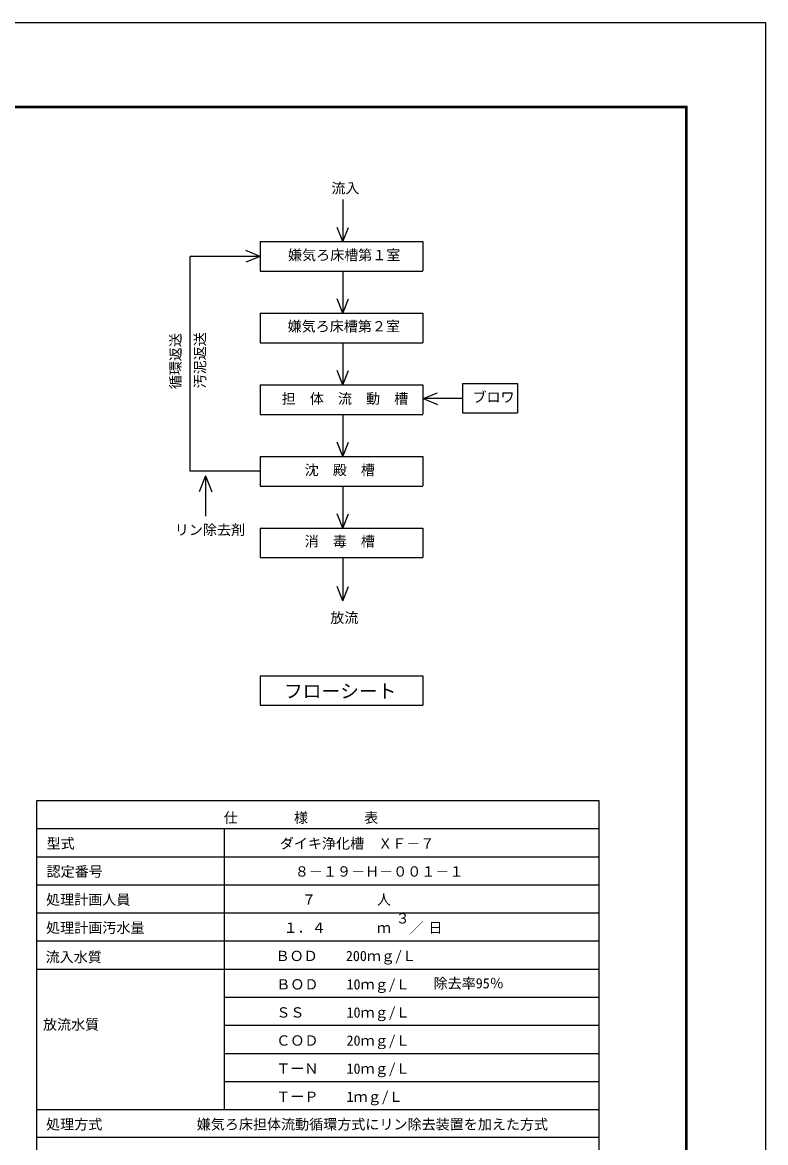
# Model space of a CAD drawing. Units: millimetres, scale not verified. Extents: x -24028 to 8910, y -6308 to 6308.
# Drawn here: x 4150 to 8910, y -872 to 6308 of the extents above; entities that cross this region are included whole.
import ezdxf
from ezdxf.enums import TextEntityAlignment as Align

# ---------------------------------------------------------------- set-up
doc = ezdxf.new("R2010")
doc.units = ezdxf.units.MM
doc.header["$LTSCALE"] = 30
for name, color, linetype, lineweight in [('0-1_2-0_KUTAI', 4, 'Continuous', 25), ('0-2_水管', 7, 'Continuous', 25), ('0-E_00クル-フ-6寸法', 132, 'Continuous', 25), ('1-2_図面枠', 7, 'Continuous', 25), ('1-3_Axis_waku', 7, 'Continuous', 25)]:
    doc.layers.add(name, color=color, linetype=linetype, lineweight=lineweight)
doc.styles.add('ＭＳ ゴシック', font='')
doc.styles.get('ＭＳ ゴシック').set_extended_font_data('MS Gothic')

msp = doc.modelspace()

# ---------------------------------------------------------------- linework, layer by layer
at = {"layer": '0-1_2-0_KUTAI', "color": 3}
for p, q in [((4242.74, 1320.41), (7842.74, 1320.41)), ((4242.74, -2459.6), (4242.74, 1320.41)), ((7842.74, 1320.41), (7842.74, -2459.6)), ((4242.74, 1140.41), (7842.74, 1140.41)), ((5442.74, 1140.41), (5442.74, -659.6)), ((4242.74, 960.41), (7842.74, 960.41)), ((4242.74, 780.41), (7842.74, 780.41)), ((4242.74, 600.41), (7842.74, 600.41)), ((4242.74, 420.41), (7842.74, 420.41)), ((4242.74, 240.41), (7842.74, 240.41)), ((5442.74, 60.41), (7842.74, 60.41)), ((5442.74, -119.59), (7842.74, -119.59)), ((5442.74, -299.59), (7842.74, -299.59)), ((5442.74, -479.59), (7842.74, -479.59)), ((4242.74, -659.6), (7842.74, -659.6)), ((7842.73, -839.6), (4242.73, -839.6))]:
    msp.add_line(p, q, dxfattribs=at)
at = {"layer": '0-2_水管'}
for p, q in [((6201.89, 5172.35), (6201.89, 4902.35)), ((6201.89, 4902.35), (6164.79, 4993.96)), ((6201.89, 4902.35), (6238.98, 4993.96)), ((5671.59, 4902.35), (5671.59, 4714.16)), ((5671.59, 4902.35), (6714, 4902.35)), ((6714, 4902.35), (6714, 4714.5)), ((5671.59, 4808.25), (5579.98, 4845.34)), ((5671.59, 4808.25), (5224.74, 4808.25)), ((5671.59, 4808.25), (5579.98, 4771.16)), ((5671.59, 4713.36), (6714, 4713.36)), ((6201.89, 4713.36), (6201.89, 4443.35)), ((6201.89, 4443.35), (6164.79, 4534.97)), ((6201.89, 4443.35), (6238.98, 4534.97)), ((5671.59, 4443.35), (5671.59, 4254.36)), ((5671.59, 4254.36), (6714, 4254.36)), ((6201.89, 4254.36), (6201.89, 3984.36)), ((6201.89, 3984.36), (6164.79, 4075.98)), ((6201.89, 3984.36), (6238.98, 4075.98)), ((5671.59, 3984.36), (5671.59, 3796.17)), ((5671.59, 3984.36), (6714, 3984.36)), ((6714, 3984.36), (6714, 3796.52)), ((6968.03, 3993.87), (6968.03, 3805.68)), ((6717.12, 3896.49), (6808.74, 3933.58)), ((6717.12, 3896.49), (6808.74, 3859.4)), ((6968.03, 3896.49), (6717.12, 3896.49)), ((5671.59, 3795.37), (6714, 3795.37)), ((6201.89, 3795.37), (6201.89, 3525.37)), ((6968.03, 3804.88), (7321.05, 3804.88)), ((6201.89, 3525.37), (6164.79, 3616.98)), ((6201.89, 3525.37), (6238.98, 3616.98)), ((5671.59, 3525.37), (5671.59, 3337.18)), ((5671.59, 3525.37), (6714, 3525.37)), ((6714, 3525.37), (6714, 3337.53)), ((5321.94, 3400.74), (5280.73, 3298.95)), ((5321.94, 3400.74), (5321.94, 3142.34)), ((5321.94, 3400.74), (5363.15, 3298.95)), ((5671.59, 3336.38), (6714, 3336.38)), ((6201.89, 3337.18), (6201.89, 3067.18)), ((6201.89, 3067.18), (6164.79, 3158.79)), ((6201.89, 3067.18), (6238.98, 3158.79)), ((5671.59, 3066.38), (5671.59, 2878.19)), ((5671.59, 3066.38), (6714, 3066.38)), ((6714, 3066.38), (6714, 2878.54)), ((5671.59, 2877.39), (6714, 2877.39)), ((6201.89, 2871.43), (6201.89, 2601.43)), ((6201.89, 2601.43), (6164.79, 2693.04)), ((6201.89, 2601.43), (6238.98, 2693.04)), ((5671.59, 2120.57), (5671.59, 1932.37)), ((5671.59, 2120.57), (6714, 2120.57)), ((6714, 2120.57), (6714, 1932.72)), ((5671.59, 1931.57), (6714, 1931.57))]:
    msp.add_line(p, q, dxfattribs=at)
for points in [[(5671.59, 3431.28), (5224.74, 3431.28), (5224.74, 4808.25)], [(5671.59, 4443.35), (6714, 4443.35), (6714, 4254.36)], [(6968.03, 3993.87), (7321.05, 3993.87), (7321.05, 3804.88)]]:
    msp.add_lwpolyline(points, dxfattribs=at)
at = {"layer": '1-2_図面枠'}
msp.add_lwpolyline([(-8910, -6307.5), (-8910, 6307.5), (8910, 6307.5), (8910, -6307.5)], close=True, dxfattribs=at)
at = {"layer": '1-3_Axis_waku'}
for p, q in [((-7778.4, 5769.9), (8408.4, 5769.9)), ((-7777.8, 5769.3), (8407.8, 5769.3)), ((-7777.2, 5768.7), (8407.2, 5768.7)), ((-7776.6, 5768.1), (8406.6, 5768.1)), ((-7776, 5767.5), (8406, 5767.5)), ((-7775.4, 5766.9), (8405.4, 5766.9)), ((-7774.8, 5766.3), (8404.8, 5766.3)), ((-7774.2, 5765.7), (8404.2, 5765.7)), ((-7773.6, 5765.1), (8403.6, 5765.1)), ((-7773, 5764.5), (8403, 5764.5)), ((-7772.4, 5763.9), (8402.4, 5763.9)), ((-7771.8, 5763.3), (8401.8, 5763.3)), ((-7771.2, 5762.7), (8401.2, 5762.7)), ((-7770.6, 5762.1), (8400.6, 5762.1)), ((-7770, 5761.5), (8400, 5761.5)), ((8400, -5806.5), (8400, 5761.5)), ((8400.6, -5807.1), (8400.6, 5762.1)), ((8401.2, -5807.7), (8401.2, 5762.7)), ((8401.8, -5808.3), (8401.8, 5763.3)), ((8402.4, -5808.9), (8402.4, 5763.9)), ((8403, -5809.5), (8403, 5764.5)), ((8403.6, -5810.1), (8403.6, 5765.1)), ((8404.2, -5810.7), (8404.2, 5765.7)), ((8404.8, -5811.3), (8404.8, 5766.3)), ((8405.4, -5811.9), (8405.4, 5766.9)), ((8406, -5812.5), (8406, 5767.5)), ((8406.6, -5813.1), (8406.6, 5768.1)), ((8407.2, -5813.7), (8407.2, 5768.7)), ((8407.8, -5814.3), (8407.8, 5769.3)), ((8408.4, -5814.9), (8408.4, 5769.9))]:
    msp.add_line(p, q, dxfattribs=at)

# ---------------------------------------------------------------- texts
at = {"layer": '0-1_2-0_KUTAI', "style": 'ＭＳ ゴシック'}
for s, p in [('仕\u3000\u3000\u3000\u3000様\u3000\u3000\u3000\u3000表', (5439.14, 1157.81)), ('型式', (4304.54, 992.81)), ('ダイキ浄化槽\u3000ＸＦ－７', (5798.54, 992.81)), ('認定番号', (4304.54, 812.81)), ('処理計画人員\u3000', (4301.54, 632.81)), ('７', (5940.14, 632.81)), ('人', (6420.15, 632.81)), ('３', (6540.14, 512.82)), ('処理計画汚水量', (4301.54, 452.81)), ('１．４', (5822.93, 452.81)), ('ｍ', (6420.15, 452.81)), ('／', (6630.14, 452.81)), ('日', (6750.14, 452.81)), ('流入水質', (4298.26, 264.7)), ('ＢＯＤ\u3000\u3000200ｍｇ/Ｌ', (5771.36, 271.97)), ('ＢＯＤ\u3000\u300010ｍｇ/Ｌ', (5775.69, 89.82)), ('除去率95％', (6783.41, 96.76)), ('ＳＳ\u3000\u3000\u300010ｍｇ/Ｌ', (5775.69, -90.18)), ('放流水質', (4281.44, -167.7)), ('ＣＯＤ\u3000\u300020ｍｇ/Ｌ', (5775.69, -270.18)), ('ＴーＮ\u3000\u300010ｍｇ/Ｌ', (5775.69, -450.18)), ('ＴーＰ\u3000\u30001ｍｇ/Ｌ', (5775.69, -630.19)), ('処理方式\u3000\u3000\u3000', (4301.53, -807.2)), ('嫌気ろ床担体流動循環方式にリン除去装置を加えた方式', (5266.38, -807.2))]:
    msp.add_text(s, height=65.98, dxfattribs=at).set_placement(p, align=Align.BOTTOM_LEFT)
at = {"layer": '0-2_水管', "color": 4, "style": 'ＭＳ ゴシック'}
for s, height, p in [('流入', 65.98, (6128.38, 5192.06)), ('嫌気ろ床槽第１室', 65.98, (5850.99, 4763.92)), ('嫌気ろ床槽第２室', 65.98, (5848.5, 4307.27)), ('ブロワ', 65.98, (7032.53, 3853.26)), ('担\u3000体\u3000流\u3000動\u3000槽', 65.98, (5810.72, 3843.76)), ('沈\u3000殿\u3000槽', 65.98, (5957.79, 3386.55)), ('リン除去剤', 65.98, (5125.64, 3002.67)), ('消\u3000毒\u3000槽', 65.98, (5957.79, 2929.41)), ('フローシート ', 87.98, (5825.1, 1951.54))]:
    msp.add_text(s, height=height, dxfattribs=at).set_placement(p, align=Align.BOTTOM_LEFT)
for s, rotation, p in [('循環返送', 90, (5182.87, 3956.35)), ('汚泥返送', 90, (5339.88, 3962.17)), ('放流', 0.001, (6121.36, 2439.07))]:
    msp.add_text(s, height=65.98, rotation=rotation, dxfattribs=at).set_placement(p, align=Align.BOTTOM_LEFT)
at = {"layer": '0-E_00クル-フ-6寸法', "color": 4, "style": 'ＭＳ ゴシック'}
msp.add_text('８－１９－Ｈ－００１－１', height=65.98, dxfattribs=at).set_placement((5894.72, 813.29), align=Align.BOTTOM_LEFT)

doc.saveas('drawing.dxf')
